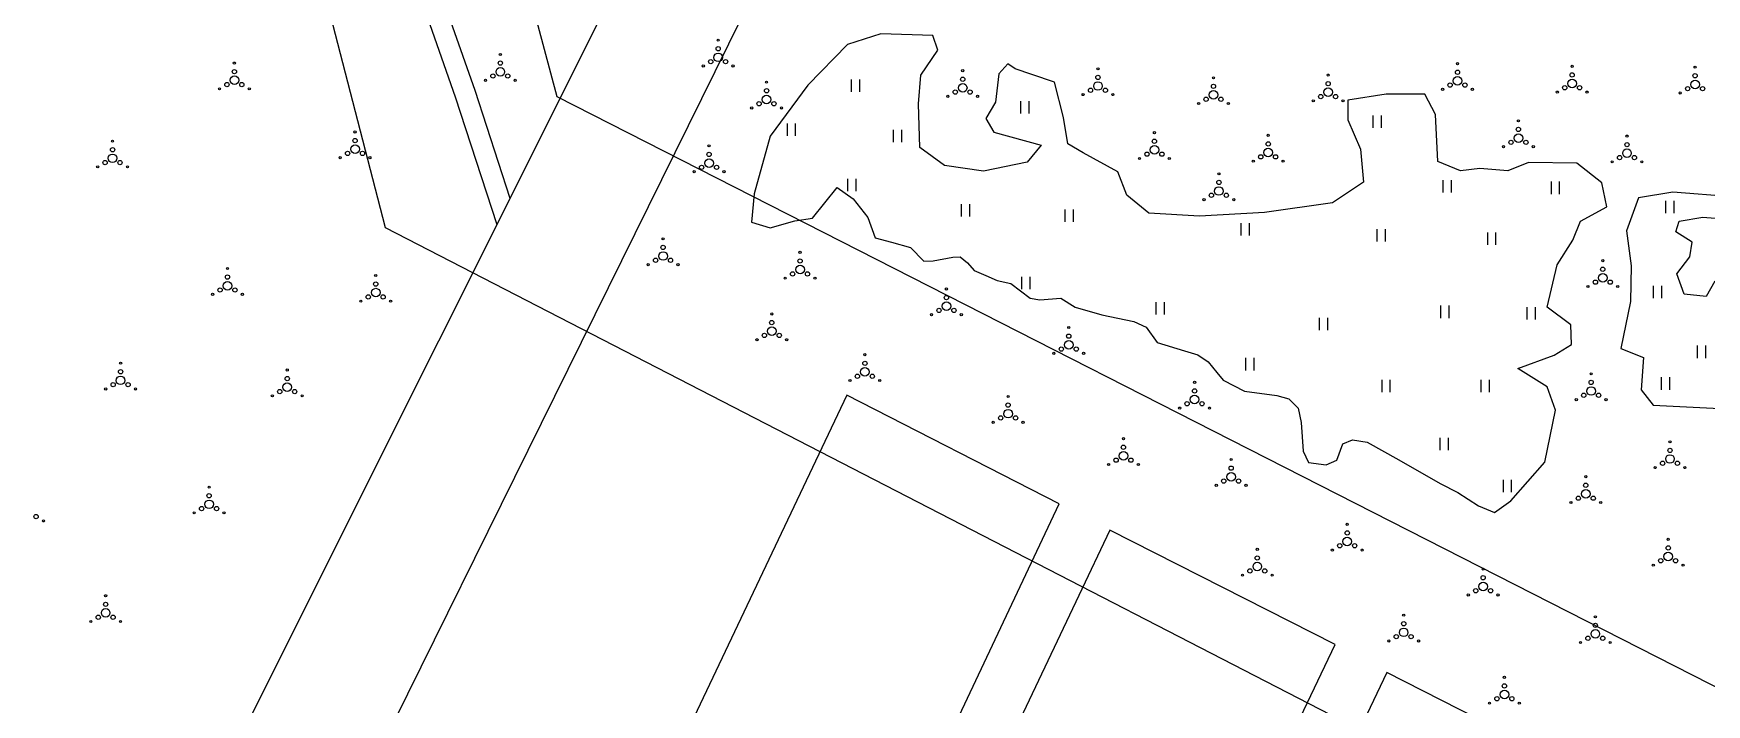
# Model space of a CAD drawing. Header units: millimetres. Extents: x 1379499 to 1411715, y 5652947 to 5671991.
# Drawn here: x 1400281.1 to 1400768, y 5659768.1 to 5659963.5 of the extents above; entities that cross this region are included whole.
import ezdxf

# ---------------------------------------------------------------- set-up
doc = ezdxf.new("R2010")
doc.units = ezdxf.units.MM
doc.layers.add('_5Інше', color=252, linetype='Continuous', lineweight=25)
for name, color, linetype in [('вулиці', 7, 'Continuous'), ('ВулНазва', 7, 'Continuous'), ('залізниця', 7, 'Continuous'), ('на область', 5, 'Continuous')]:
    doc.layers.add(name, color=color, linetype=linetype)
picture_1 = doc.add_image_def('image1.bmp', size_in_pixel=(3370, 2384))

# ---------------------------------------------------------------- blocks, each defined once
blk = doc.blocks.new('ЧорнаПрибер')
at = {"layer": '_5Інше', "color": 160}
blk.add_lwpolyline([(44938, 26604), (44308, 26925), (44144, 27538), (44159, 27607), (44144, 27692), (44004, 27740), (43276, 27823), (43218, 27896), (42694, 28070), (42657, 27748), (42855, 27678), (42930, 27916), (43183, 27846), (43250, 27771), (43990, 27681), (44096, 27646), (44086, 27552), (44258, 26887), (44900, 26556)], dxfattribs=at)
blk = doc.blocks.new('ЛвЗд')
at = {"layer": '_5Інше', "color": 204, "linetype": 'Continuous'}
for points in [[(44333.029, 26986.193), (44140.105, 26605.979)], [(44369.366, 26976.838), (43952.066, 26143.911)]]:
    blk.add_lwpolyline(points, dxfattribs=at)

msp = doc.modelspace()

# ---------------------------------------------------------------- linework, layer by layer
at = {"layer": 'вулиці', "color": 7}
for p, q in [((1400519.15, 5659946.5), (1400519.15, 5659950.1)), ((1400521.55, 5659946.5), (1400521.55, 5659950.1)), ((1400568.44, 5659940.21), (1400568.44, 5659943.81)), ((1400570.84, 5659940.21), (1400570.84, 5659943.81)), ((1400670.98, 5659935.96), (1400670.98, 5659939.56)), ((1400673.38, 5659935.96), (1400673.38, 5659939.56)), ((1400500.51, 5659933.64), (1400500.51, 5659937.24)), ((1400502.91, 5659933.64), (1400502.91, 5659937.24)), ((1400531.37, 5659931.79), (1400531.37, 5659935.39)), ((1400533.77, 5659931.79), (1400533.77, 5659935.39)), ((1400518.12, 5659917.55), (1400518.12, 5659921.15)), ((1400520.52, 5659917.55), (1400520.52, 5659921.15)), ((1400691.39, 5659917.21), (1400691.39, 5659920.81)), ((1400693.79, 5659917.21), (1400693.79, 5659920.81)), ((1400722.83, 5659916.74), (1400722.83, 5659920.34)), ((1400725.23, 5659916.74), (1400725.23, 5659920.34)), ((1400756.16, 5659911.2), (1400756.16, 5659914.8)), ((1400758.56, 5659911.2), (1400758.56, 5659914.8)), ((1400551.16, 5659910.17), (1400551.16, 5659913.77)), ((1400553.56, 5659910.17), (1400553.56, 5659913.77)), ((1400581.36, 5659908.67), (1400581.36, 5659912.27)), ((1400583.76, 5659908.67), (1400583.76, 5659912.27)), ((1400632.58, 5659904.62), (1400632.58, 5659908.22)), ((1400634.98, 5659904.62), (1400634.98, 5659908.22)), ((1400672.15, 5659902.91), (1400672.15, 5659906.51)), ((1400674.55, 5659902.91), (1400674.55, 5659906.51)), ((1400704.3, 5659901.97), (1400704.3, 5659905.57)), ((1400706.7, 5659901.97), (1400706.7, 5659905.57)), ((1400568.78, 5659889.04), (1400568.78, 5659892.64)), ((1400571.18, 5659889.04), (1400571.18, 5659892.64)), ((1400752.57, 5659886.39), (1400752.57, 5659889.99)), ((1400754.97, 5659886.39), (1400754.97, 5659889.99)), ((1400607.86, 5659881.66), (1400607.86, 5659885.26)), ((1400610.26, 5659881.66), (1400610.26, 5659885.26)), ((1400655.39, 5659877.14), (1400655.39, 5659880.74)), ((1400657.79, 5659877.14), (1400657.79, 5659880.74)), ((1400690.69, 5659880.64), (1400690.69, 5659884.24)), ((1400693.09, 5659880.64), (1400693.09, 5659884.24)), ((1400715.79, 5659880.17), (1400715.79, 5659883.77)), ((1400718.19, 5659880.17), (1400718.19, 5659883.77)), ((1400765.38, 5659868.99), (1400765.38, 5659872.59)), ((1400767.78, 5659868.99), (1400767.78, 5659872.59)), ((1400633.91, 5659865.4), (1400633.91, 5659869)), ((1400636.31, 5659865.4), (1400636.31, 5659869)), ((1400673.56, 5659859.07), (1400673.56, 5659862.67)), ((1400675.96, 5659859.07), (1400675.96, 5659862.67)), ((1400702.42, 5659859.07), (1400702.42, 5659862.67)), ((1400704.82, 5659859.07), (1400704.82, 5659862.67)), ((1400754.88, 5659859.78), (1400754.88, 5659863.38)), ((1400757.28, 5659859.78), (1400757.28, 5659863.38)), ((1400690.45, 5659842.19), (1400690.45, 5659845.79)), ((1400692.85, 5659842.19), (1400692.85, 5659845.79)), ((1400708.87, 5659829.95), (1400708.87, 5659833.55)), ((1400711.27, 5659829.95), (1400711.27, 5659833.55))]:
    msp.add_line(p, q, dxfattribs=at)
at = {"layer": 'вулиці', "color": 7, "lineweight": -2}
for points in [[(1400286.79, 5660396.83), (1400288.31, 5660393.39), (1400287.61, 5660389.19), (1400287.78, 5660381.84), (1400306.56, 5660314.25), (1400335.48, 5660211.42), (1400345.33, 5660172.27), (1400352.64, 5660145.57), (1400360.21, 5660123.91), (1400371.58, 5660074.83), (1400384.19, 5660023.95), (1400388.63, 5660008.14), (1400396.01, 5659985.57), (1400409.53, 5659946.95), (1400419.75, 5659915.55)], [(1400281.28, 5660394.46), (1400281.33, 5660394.35), (1400282.1, 5660392.62), (1400281.6, 5660389.62), (1400281.8, 5660380.96), (1400300.78, 5660312.63), (1400329.68, 5660209.88), (1400339.53, 5660170.74), (1400346.91, 5660143.78), (1400354.44, 5660122.23), (1400365.75, 5660073.44), (1400378.39, 5660022.42), (1400382.89, 5660006.4), (1400390.32, 5659983.64), (1400403.85, 5659945.03), (1400415.93, 5659907.9)]]:
    msp.add_lwpolyline(points, dxfattribs=at)
at = {"layer": 'вулиці', "color": 7}
for points in [[(1400566.78, 5659953.18), (1400564.65, 5659954.6), (1400562.05, 5659951.76), (1400561.1, 5659943.49), (1400558.26, 5659938.76), (1400560.63, 5659934.74), (1400574.35, 5659930.96), (1400570.33, 5659926), (1400557.55, 5659923.39), (1400546.19, 5659925.05), (1400539.09, 5659930.25), (1400538.62, 5659943.02), (1400539.33, 5659951.29), (1400544.3, 5659958.62), (1400542.88, 5659962.88), (1400527.73, 5659963.35), (1400518.03, 5659960.28), (1400506.43, 5659948.45), (1400495.54, 5659933.56), (1400490.81, 5659916.77), (1400490.1, 5659908.5), (1400495.54, 5659906.85), (1400502.64, 5659908.97), (1400507.85, 5659909.68), (1400514.95, 5659918.67), (1400519.68, 5659915.36), (1400523.94, 5659909.92), (1400526.07, 5659904.01), (1400530.78, 5659902.73), (1400536.38, 5659901.14), (1400540.2, 5659897.14), (1400542.94, 5659897.33), (1400548.66, 5659898.35), (1400550.83, 5659898.47), (1400552.93, 5659896.69), (1400554.9, 5659894.47), (1400558.25, 5659892.98), (1400561.51, 5659891.52), (1400565.56, 5659890.73), (1400571.18, 5659886.46), (1400573.99, 5659885.9), (1400580.06, 5659886.46), (1400584.22, 5659883.77), (1400591.97, 5659881.52), (1400601.3, 5659879.61), (1400604.9, 5659877.93), (1400608.16, 5659873.55), (1400616.07, 5659871.06), (1400620, 5659869.94), (1400622.93, 5659867.92), (1400625.51, 5659864.77), (1400627.31, 5659862.53), (1400633.49, 5659859.38), (1400642.93, 5659858.04), (1400646.42, 5659857.14), (1400649.12, 5659854.44), (1400650.01, 5659850.18), (1400650.58, 5659841.92), (1400652.16, 5659838.55), (1400657.33, 5659837.88), (1400660.36, 5659839.22), (1400662.16, 5659844.05), (1400664.97, 5659845.17), (1400669.24, 5659844.5), (1400678.46, 5659839.34), (1400690.43, 5659832.46), (1400695.6, 5659829.88), (1400701.67, 5659825.95), (1400706.28, 5659824.04), (1400711, 5659827.41), (1400720.97, 5659838.67), (1400724.05, 5659853.82), (1400721.63, 5659860.63), (1400713.06, 5659865.9), (1400723.61, 5659869.86), (1400728.67, 5659872.93), (1400728.45, 5659878.64), (1400721.63, 5659883.78), (1400724.49, 5659896.08), (1400729.11, 5659903.33), (1400731.31, 5659908.82), (1400739, 5659912.99), (1400737.47, 5659920.02), (1400730.21, 5659925.73), (1400716.14, 5659925.95), (1400710.2, 5659923.53), (1400702.06, 5659924.19), (1400696.35, 5659923.53), (1400689.75, 5659926.17), (1400689.08, 5659939.91), (1400686, 5659945.84), (1400674.79, 5659945.84), (1400663.57, 5659944.08), (1400663.57, 5659938.37), (1400667.31, 5659929.8), (1400668.19, 5659920.14), (1400659.18, 5659914.21), (1400639.39, 5659911.35), (1400620.43, 5659910.25), (1400605.7, 5659911.12), (1400599.32, 5659916.4), (1400596.68, 5659923.2), (1400586.57, 5659928.7), (1400582.17, 5659931.33), (1400580.85, 5659939.02), (1400578.21, 5659949.34), (1400571.62, 5659951.54), (1400566.78, 5659953.18)], [(1400775.39, 5659915.91), (1400758.14, 5659917.32), (1400748.22, 5659915.67), (1400744.68, 5659906), (1400746.09, 5659895.85), (1400745.86, 5659885.47), (1400743.02, 5659871.78), (1400749.64, 5659869.18), (1400748.93, 5659859.74), (1400752.47, 5659855.26), (1400771.84, 5659854.32)], [(1400770.42, 5659891.37), (1400767.83, 5659886.88), (1400761.45, 5659887.59), (1400759.32, 5659893.49), (1400763.1, 5659898.45), (1400763.81, 5659902.69), (1400759.09, 5659905.76), (1400760.03, 5659908.83), (1400766.88, 5659910.01), (1400775.39, 5659909.3)], [(1400333.55, 5659469.73), (1400327.7, 5659423.68), (1400385.72, 5659415.27), (1400579.56, 5659826.5), (1400517.83, 5659858.2), (1400333.55, 5659469.73)], [(1400402.21, 5659413.71), (1400476.44, 5659400.72), (1400659.9, 5659785.64), (1400594.33, 5659818.9), (1400402.21, 5659413.71)], [(1400494.54, 5659398.49), (1400567.72, 5659388.04), (1400738.38, 5659745.18), (1400675, 5659777.41), (1400494.54, 5659398.49)]]:
    msp.add_lwpolyline(points, dxfattribs=at)
for centre, radius in [((1400480.37, 5659959.02), 0.625), ((1400480.37, 5659961.52), 0.312), ((1400339.59, 5659954.85), 0.312), ((1400416.98, 5659952.34), 1.25), ((1400416.98, 5659954.84), 0.625), ((1400416.98, 5659957.34), 0.312), ((1400476.04, 5659954.02), 0.312), ((1400478.21, 5659955.27), 0.625), ((1400480.37, 5659956.52), 1.25), ((1400482.54, 5659955.27), 0.625), ((1400484.7, 5659954.02), 0.312), ((1400590.89, 5659953.18), 0.312), ((1400695.52, 5659954.69), 0.312), ((1400728.88, 5659953.91), 0.312), ((1400764.65, 5659953.65), 0.312), ((1400337.42, 5659948.6), 0.625), ((1400339.59, 5659949.85), 1.25), ((1400339.59, 5659952.35), 0.625), ((1400341.75, 5659948.6), 0.625), ((1400412.65, 5659949.84), 0.312), ((1400414.81, 5659951.09), 0.625), ((1400419.14, 5659951.09), 0.625), ((1400421.31, 5659949.84), 0.312), ((1400494.45, 5659949.28), 0.312), ((1400551.53, 5659947.66), 1.25), ((1400551.53, 5659950.16), 0.625), ((1400551.53, 5659952.66), 0.312), ((1400590.89, 5659948.18), 1.25), ((1400590.89, 5659950.68), 0.625), ((1400624.51, 5659948.08), 0.625), ((1400624.51, 5659950.58), 0.312), ((1400657.88, 5659948.86), 0.625), ((1400657.88, 5659951.36), 0.312), ((1400693.35, 5659948.44), 0.625), ((1400695.52, 5659949.69), 1.25), ((1400695.52, 5659952.19), 0.625), ((1400697.68, 5659948.44), 0.625), ((1400726.71, 5659947.66), 0.625), ((1400728.88, 5659948.91), 1.25), ((1400728.88, 5659951.41), 0.625), ((1400731.04, 5659947.66), 0.625), ((1400764.65, 5659948.65), 1.25), ((1400764.65, 5659951.15), 0.625), ((1400335.26, 5659947.35), 0.312), ((1400343.92, 5659947.35), 0.312), ((1400492.28, 5659943.03), 0.625), ((1400494.45, 5659944.28), 1.25), ((1400494.45, 5659946.78), 0.625), ((1400496.61, 5659943.03), 0.625), ((1400547.2, 5659945.16), 0.312), ((1400549.36, 5659946.41), 0.625), ((1400553.69, 5659946.41), 0.625), ((1400555.86, 5659945.16), 0.312), ((1400586.56, 5659945.68), 0.312), ((1400588.72, 5659946.93), 0.625), ((1400593.05, 5659946.93), 0.625), ((1400595.22, 5659945.68), 0.312), ((1400620.18, 5659943.08), 0.312), ((1400622.35, 5659944.33), 0.625), ((1400624.51, 5659945.58), 1.25), ((1400626.68, 5659944.33), 0.625), ((1400628.84, 5659943.08), 0.312), ((1400653.55, 5659943.86), 0.312), ((1400655.71, 5659945.11), 0.625), ((1400657.88, 5659946.36), 1.25), ((1400660.04, 5659945.11), 0.625), ((1400662.21, 5659943.86), 0.312), ((1400691.19, 5659947.19), 0.312), ((1400699.85, 5659947.19), 0.312), ((1400724.55, 5659946.41), 0.312), ((1400733.21, 5659946.41), 0.312), ((1400760.32, 5659946.15), 0.312), ((1400762.49, 5659947.4), 0.625), ((1400766.82, 5659947.4), 0.625), ((1400490.12, 5659941.78), 0.312), ((1400498.78, 5659941.78), 0.312), ((1400374.7, 5659934.8), 0.312), ((1400607.32, 5659934.59), 0.312), ((1400640.43, 5659933.81), 0.312), ((1400713.24, 5659933.03), 1.25), ((1400713.24, 5659935.53), 0.625), ((1400713.24, 5659938.03), 0.312), ((1400744.84, 5659933.6), 0.312), ((1400304.14, 5659929.63), 0.625), ((1400304.14, 5659932.13), 0.312), ((1400372.53, 5659928.55), 0.625), ((1400374.7, 5659929.8), 1.25), ((1400374.7, 5659932.3), 0.625), ((1400376.87, 5659928.55), 0.625), ((1400477.72, 5659928.25), 0.625), ((1400477.72, 5659930.75), 0.312), ((1400605.16, 5659928.34), 0.625), ((1400607.32, 5659929.59), 1.25), ((1400607.32, 5659932.09), 0.625), ((1400609.49, 5659928.34), 0.625), ((1400640.43, 5659928.81), 1.25), ((1400640.43, 5659931.31), 0.625), ((1400708.91, 5659930.53), 0.312), ((1400711.08, 5659931.78), 0.625), ((1400715.41, 5659931.78), 0.625), ((1400717.57, 5659930.53), 0.312), ((1400744.84, 5659928.6), 1.25), ((1400744.84, 5659931.1), 0.625), ((1400299.81, 5659924.63), 0.312), ((1400301.97, 5659925.88), 0.625), ((1400304.14, 5659927.13), 1.25), ((1400306.3, 5659925.88), 0.625), ((1400308.47, 5659924.63), 0.312), ((1400370.37, 5659927.3), 0.312), ((1400379.03, 5659927.3), 0.312), ((1400475.56, 5659924.5), 0.625), ((1400477.72, 5659925.75), 1.25), ((1400479.89, 5659924.5), 0.625), ((1400602.99, 5659927.09), 0.312), ((1400611.65, 5659927.09), 0.312), ((1400636.1, 5659926.31), 0.312), ((1400638.26, 5659927.56), 0.625), ((1400642.59, 5659927.56), 0.625), ((1400644.76, 5659926.31), 0.312), ((1400740.51, 5659926.1), 0.312), ((1400742.68, 5659927.35), 0.625), ((1400747.01, 5659927.35), 0.625), ((1400749.17, 5659926.1), 0.312), ((1400473.39, 5659923.25), 0.312), ((1400482.05, 5659923.25), 0.312), ((1400626.09, 5659920.11), 0.625), ((1400626.09, 5659922.61), 0.312), ((1400621.76, 5659915.11), 0.312), ((1400623.92, 5659916.36), 0.625), ((1400626.09, 5659917.61), 1.25), ((1400628.25, 5659916.36), 0.625), ((1400630.42, 5659915.11), 0.312), ((1400464.34, 5659898.69), 1.25), ((1400464.34, 5659901.19), 0.625), ((1400464.34, 5659903.69), 0.312), ((1400504.2, 5659899.74), 0.312), ((1400337.58, 5659895.04), 0.312), ((1400460.01, 5659896.19), 0.312), ((1400462.17, 5659897.44), 0.625), ((1400466.5, 5659897.44), 0.625), ((1400468.67, 5659896.19), 0.312), ((1400504.2, 5659894.74), 1.25), ((1400504.2, 5659897.24), 0.625), ((1400737.8, 5659894.83), 0.625), ((1400737.8, 5659897.33), 0.312), ((1400337.58, 5659890.04), 1.25), ((1400337.58, 5659892.54), 0.625), ((1400380.72, 5659890.53), 0.625), ((1400380.72, 5659893.03), 0.312), ((1400499.87, 5659892.24), 0.312), ((1400502.03, 5659893.49), 0.625), ((1400506.36, 5659893.49), 0.625), ((1400508.53, 5659892.24), 0.312), ((1400733.47, 5659889.83), 0.312), ((1400735.64, 5659891.08), 0.625), ((1400737.8, 5659892.33), 1.25), ((1400739.97, 5659891.08), 0.625), ((1400742.13, 5659889.83), 0.312), ((1400333.25, 5659887.54), 0.312), ((1400335.41, 5659888.79), 0.625), ((1400339.74, 5659888.79), 0.625), ((1400341.91, 5659887.54), 0.312), ((1400376.39, 5659885.53), 0.312), ((1400378.55, 5659886.78), 0.625), ((1400380.72, 5659888.03), 1.25), ((1400382.88, 5659886.78), 0.625), ((1400385.05, 5659885.53), 0.312), ((1400546.79, 5659884.1), 1.25), ((1400546.79, 5659886.6), 0.625), ((1400546.79, 5659889.1), 0.312), ((1400495.98, 5659881.81), 0.312), ((1400542.46, 5659881.6), 0.312), ((1400544.63, 5659882.85), 0.625), ((1400548.96, 5659882.85), 0.625), ((1400551.12, 5659881.6), 0.312), ((1400493.82, 5659875.56), 0.625), ((1400495.98, 5659876.81), 1.25), ((1400495.98, 5659879.31), 0.625), ((1400498.15, 5659875.56), 0.625), ((1400582.39, 5659875.36), 0.625), ((1400582.39, 5659877.86), 0.312), ((1400491.65, 5659874.31), 0.312), ((1400500.31, 5659874.31), 0.312), ((1400578.06, 5659870.36), 0.312), ((1400580.23, 5659871.61), 0.625), ((1400582.39, 5659872.86), 1.25), ((1400584.56, 5659871.61), 0.625), ((1400586.72, 5659870.36), 0.312), ((1400306.48, 5659864.99), 0.625), ((1400306.48, 5659867.49), 0.312), ((1400354.97, 5659865.49), 0.312), ((1400523.06, 5659864.95), 1.25), ((1400523.06, 5659867.45), 0.625), ((1400523.06, 5659869.95), 0.312), ((1400304.31, 5659861.24), 0.625), ((1400306.48, 5659862.49), 1.25), ((1400308.64, 5659861.24), 0.625), ((1400354.97, 5659860.49), 1.25), ((1400354.97, 5659862.99), 0.625), ((1400518.73, 5659862.45), 0.312), ((1400520.9, 5659863.7), 0.625), ((1400525.23, 5659863.7), 0.625), ((1400527.39, 5659862.45), 0.312), ((1400619.01, 5659861.92), 0.312), ((1400734.41, 5659859.39), 1.25), ((1400734.41, 5659861.89), 0.625), ((1400734.41, 5659864.39), 0.312), ((1400302.15, 5659859.99), 0.312), ((1400310.81, 5659859.99), 0.312), ((1400350.64, 5659857.99), 0.312), ((1400352.8, 5659859.24), 0.625), ((1400357.13, 5659859.24), 0.625), ((1400359.3, 5659857.99), 0.312), ((1400564.75, 5659855.29), 0.625), ((1400564.75, 5659857.79), 0.312), ((1400616.84, 5659855.67), 0.625), ((1400619.01, 5659856.92), 1.25), ((1400619.01, 5659859.42), 0.625), ((1400621.17, 5659855.67), 0.625), ((1400730.08, 5659856.89), 0.312), ((1400732.25, 5659858.14), 0.625), ((1400736.58, 5659858.14), 0.625), ((1400738.74, 5659856.89), 0.312), ((1400562.58, 5659851.54), 0.625), ((1400564.75, 5659852.79), 1.25), ((1400566.91, 5659851.54), 0.625), ((1400614.68, 5659854.42), 0.312), ((1400623.34, 5659854.42), 0.312), ((1400560.41, 5659850.29), 0.312), ((1400569.08, 5659850.29), 0.312), ((1400598.31, 5659840.51), 1.25), ((1400598.31, 5659843.01), 0.625), ((1400598.31, 5659845.51), 0.312), ((1400757.35, 5659842.1), 0.625), ((1400757.35, 5659844.6), 0.312), ((1400593.98, 5659838.01), 0.312), ((1400596.15, 5659839.26), 0.625), ((1400600.48, 5659839.26), 0.625), ((1400602.65, 5659838.01), 0.312), ((1400629.65, 5659836.93), 0.625), ((1400629.65, 5659839.43), 0.312), ((1400753.02, 5659837.1), 0.312), ((1400755.18, 5659838.35), 0.625), ((1400757.35, 5659839.6), 1.25), ((1400759.51, 5659838.35), 0.625), ((1400761.68, 5659837.1), 0.312), ((1400332.23, 5659831.41), 0.312), ((1400625.32, 5659831.93), 0.312), ((1400627.49, 5659833.18), 0.625), ((1400629.65, 5659834.43), 1.25), ((1400631.82, 5659833.18), 0.625), ((1400633.98, 5659831.93), 0.312), ((1400732.85, 5659831.94), 0.625), ((1400732.85, 5659834.44), 0.312), ((1400332.23, 5659826.41), 1.25), ((1400332.23, 5659828.91), 0.625), ((1400728.52, 5659826.94), 0.312), ((1400730.68, 5659828.19), 0.625), ((1400732.85, 5659829.44), 1.25), ((1400735.01, 5659828.19), 0.625), ((1400737.18, 5659826.94), 0.312), ((1400281.89, 5659822.82), 0.625), ((1400284.05, 5659821.57), 0.312), ((1400327.9, 5659823.91), 0.312), ((1400330.06, 5659825.16), 0.625), ((1400334.39, 5659825.16), 0.625), ((1400336.56, 5659823.91), 0.312), ((1400663.43, 5659815.58), 1.25), ((1400663.43, 5659818.08), 0.625), ((1400663.43, 5659820.58), 0.312), ((1400637.26, 5659813.28), 0.312), ((1400659.1, 5659813.08), 0.312), ((1400661.26, 5659814.33), 0.625), ((1400665.59, 5659814.33), 0.625), ((1400667.76, 5659813.08), 0.312), ((1400756.83, 5659811.21), 1.25), ((1400756.83, 5659813.71), 0.625), ((1400756.83, 5659816.21), 0.312), ((1400635.1, 5659807.03), 0.625), ((1400637.26, 5659808.28), 1.25), ((1400637.26, 5659810.78), 0.625), ((1400639.43, 5659807.03), 0.625), ((1400702.98, 5659807.51), 0.312), ((1400752.5, 5659808.71), 0.312), ((1400754.66, 5659809.96), 0.625), ((1400758.99, 5659809.96), 0.625), ((1400761.16, 5659808.71), 0.312), ((1400632.93, 5659805.78), 0.312), ((1400641.59, 5659805.78), 0.312), ((1400702.98, 5659802.51), 1.25), ((1400702.98, 5659805.01), 0.625), ((1400302.13, 5659797.29), 0.625), ((1400302.13, 5659799.79), 0.312), ((1400698.65, 5659800.01), 0.312), ((1400700.82, 5659801.26), 0.625), ((1400705.15, 5659801.26), 0.625), ((1400707.31, 5659800.01), 0.312), ((1400297.8, 5659792.29), 0.312), ((1400299.97, 5659793.54), 0.625), ((1400302.13, 5659794.79), 1.25), ((1400304.3, 5659793.54), 0.625), ((1400306.46, 5659792.29), 0.312), ((1400679.86, 5659794.13), 0.312), ((1400735.63, 5659793.67), 0.312), ((1400677.69, 5659787.88), 0.625), ((1400679.86, 5659789.13), 1.25), ((1400679.86, 5659791.63), 0.625), ((1400682.02, 5659787.88), 0.625), ((1400733.47, 5659787.42), 0.625), ((1400735.63, 5659788.67), 1.25), ((1400735.63, 5659791.17), 0.625), ((1400737.8, 5659787.42), 0.625), ((1400675.53, 5659786.63), 0.312), ((1400684.19, 5659786.63), 0.312), ((1400731.3, 5659786.17), 0.312), ((1400739.96, 5659786.17), 0.312), ((1400709.16, 5659773.54), 0.625), ((1400709.16, 5659776.04), 0.312), ((1400704.83, 5659768.54), 0.312), ((1400707, 5659769.79), 0.625), ((1400709.16, 5659771.04), 1.25), ((1400711.33, 5659769.79), 0.625), ((1400713.49, 5659768.54), 0.312)]:
    msp.add_circle(centre, radius, dxfattribs=at)

# ---------------------------------------------------------------- block references
at = {"layer": 'ВулНазва', "color": 7, "lineweight": 9, "rotation": 0.3369352804739994}
msp.add_blockref('ЛвЗд', (1356288.93, 5632754.59), dxfattribs=at)
at = {"layer": 'залізниця'}
msp.add_blockref('ЧорнаПрибер', (1356125.47, 5633020), dxfattribs=at)

# ---------------------------------------------------------------- pictures from other files: only their frames are drawn
at = {"layer": 'на область', "color": 7, "lineweight": -2}
image = msp.add_image(picture_1, insert=(1395288.55, 5652947.02), size_in_units=(16426, 11620.05), dxfattribs=at)
image.dxf.flags = 7

doc.saveas('drawing.dxf')
